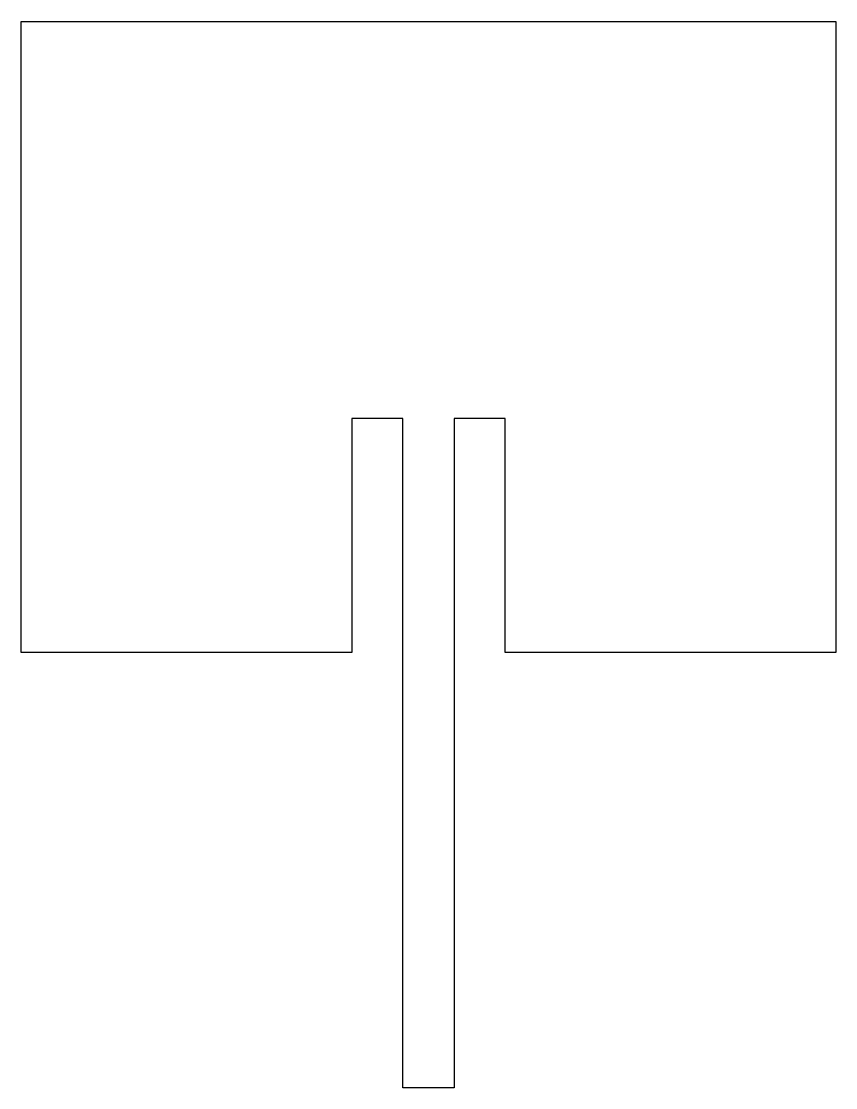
# Model space of a CAD drawing. Header units: millimetres. Extents: x 2579 to 2617, y 1194.9 to 1244.7.
import ezdxf

# ---------------------------------------------------------------- set-up
doc = ezdxf.new("R2010")
doc.units = ezdxf.units.MM

msp = doc.modelspace()

# ---------------------------------------------------------------- linework, layer by layer
at = {"color": 3, "ltscale": 0.01}
msp.add_line((2594.429, 1215.235), (2578.99, 1215.235), dxfattribs=at)
msp.add_lwpolyline([(2578.99, 1244.712), (2617.026, 1244.712), (2617.026, 1215.235), (2601.587, 1215.235), (2601.587, 1226.172), (2599.201, 1226.172), (2599.201, 1194.922), (2596.815, 1194.922), (2596.815, 1226.172), (2594.429, 1226.172), (2594.429, 1215.235), (2578.99, 1215.235), (2578.99, 1244.712)], close=True, dxfattribs=at)

doc.saveas('drawing.dxf')
